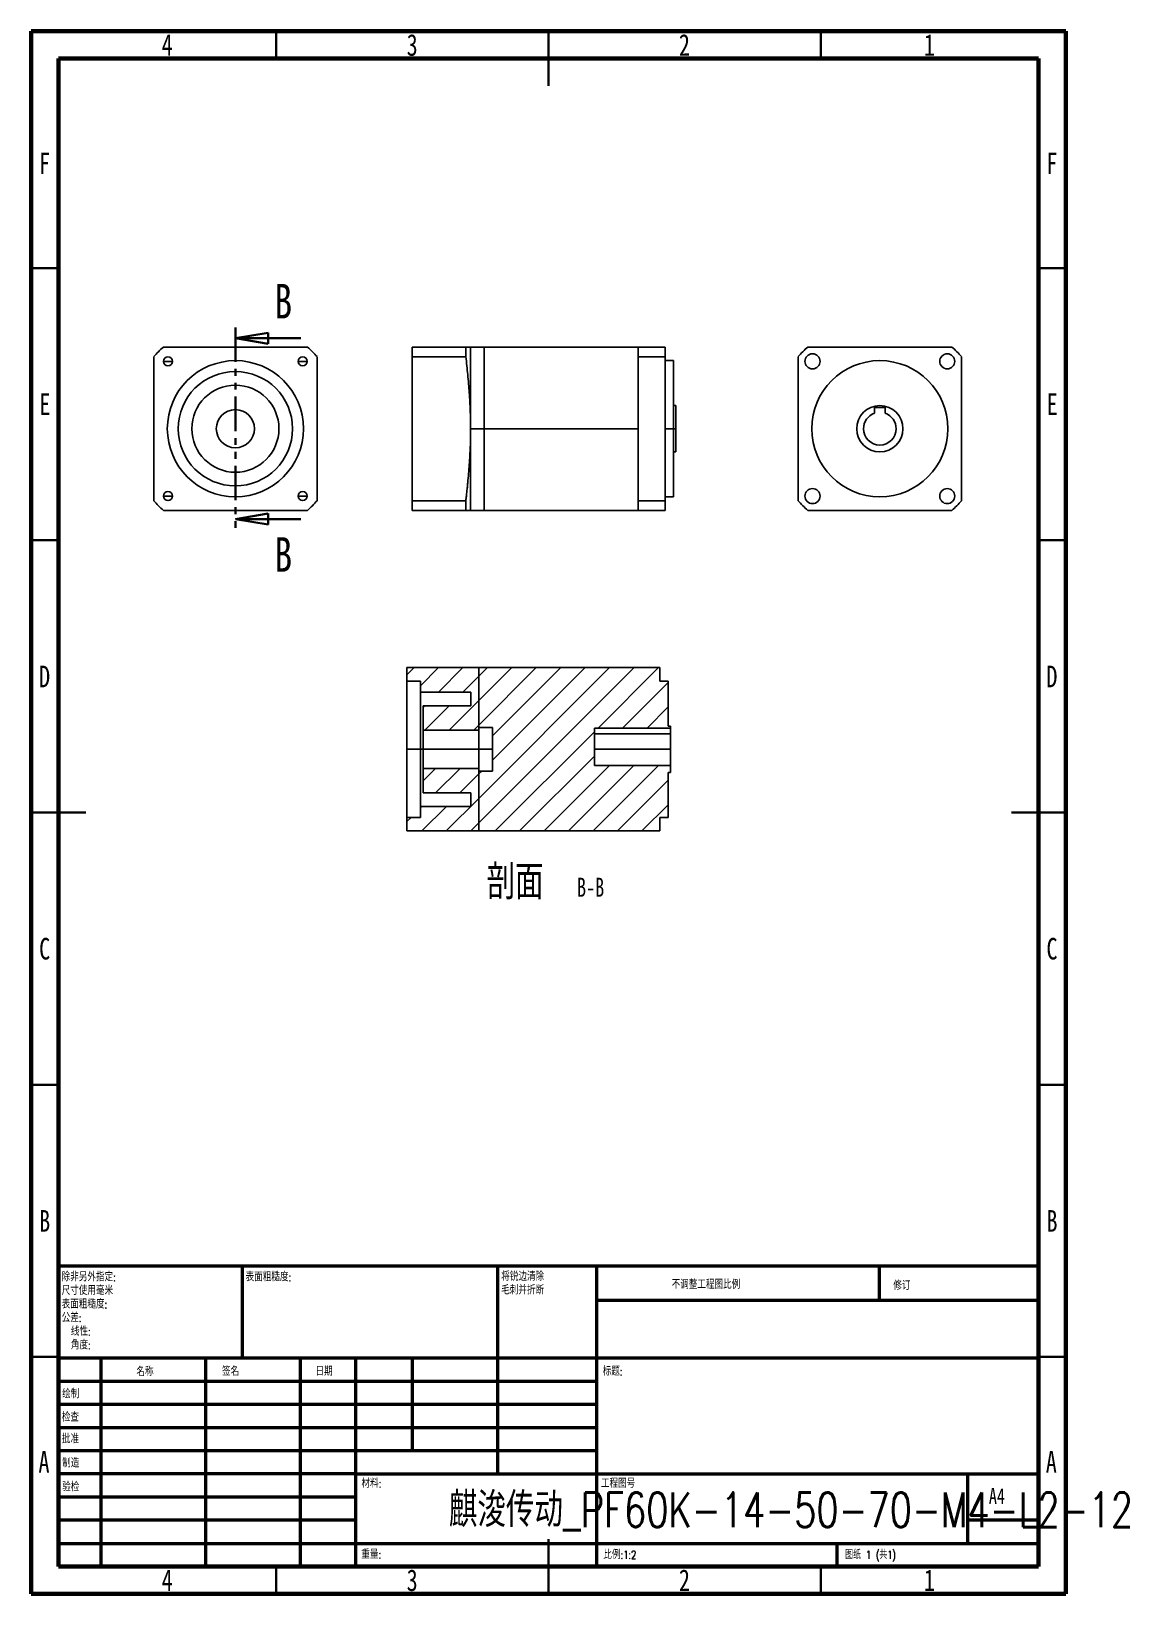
# Model space of a CAD drawing. Header units: millimetres. Extents: x 15 to 217, y 5 to 292.
import ezdxf

# ---------------------------------------------------------------- set-up
doc = ezdxf.new("R2010")
doc.units = ezdxf.units.MM
doc.linetypes.add('PHANTOM', pattern=[12.7, 6.35, -1.27, 1.27, -1.27, 1.27, -1.27])
doc.styles.add('SLDTEXTSTYLE0', font='TXT', dxfattribs={"width": 0.75})
doc.styles.add('SLDTEXTSTYLE1', font='TXT', dxfattribs={"width": 0.75, "bigfont": 'bigfont'})
doc.styles.add('SLDTEXTSTYLE2', font='TXT', dxfattribs={"width": 0.694444, "bigfont": 'bigfont'})
doc.styles.add('SLDTEXTSTYLE3', font='TXT', dxfattribs={"width": 0.7})

# ---------------------------------------------------------------- blocks, each defined once
blk = doc.blocks.new('_Closed')
at = {"color": 0, "linetype": 'ByBlock', "lineweight": -2}
for p, q in [((-1, 0.166667), (0, 0)), ((-1, 0.166667), (-1, -0.166667)), ((0, 0), (-1, -0.166667)), ((0, 0), (-1, 0))]:
    blk.add_line(p, q, dxfattribs=at)

msp = doc.modelspace()

# ---------------------------------------------------------------- hatches: boundary and pattern name
at = {"linetype": 'Continuous', "lineweight": 18}
h = msp.add_hatch(dxfattribs=at)
h.set_pattern_fill('ANSI31', style=0)
h.paths.add_polyline_path([(83.97, 175.11), (83.97, 172.61), (86.47, 172.61), (86.47, 170.61), (95.72, 170.61), (95.72, 168.11), (86.97, 168.11), (86.97, 163.61), (97.22, 163.61), (97.22, 175.11), (94.72, 175.11)], flags=0)
h = msp.add_hatch(dxfattribs=at)
h.set_pattern_fill('ANSI31', style=0)
h.paths.add_polyline_path([(132.42, 164.36), (131.97, 164.36), (131.97, 172.61), (130.47, 172.61), (130.47, 175.11), (125.47, 175.11), (97.22, 175.11), (97.22, 164.11), (99.72, 164.11), (99.72, 156.11), (97.22, 156.11), (97.22, 145.11), (125.47, 145.11), (130.47, 145.11), (130.47, 147.61), (131.97, 147.61), (131.97, 155.86), (132.42, 155.86), (132.42, 157.11), (118.42, 157.11), (118.42, 164.01), (132.42, 164.01)], flags=0)
h = msp.add_hatch(dxfattribs=at)
h.set_pattern_fill('ANSI31', style=0)
h.paths.add_polyline_path([(97.22, 145.11), (97.22, 156.61), (86.97, 156.61), (86.97, 152.11), (95.72, 152.11), (95.72, 149.61), (86.47, 149.61), (86.47, 147.61), (83.97, 147.61), (83.97, 145.11), (94.72, 145.11)], flags=0)

# ---------------------------------------------------------------- linework, layer by layer
at = {"color": 7, "linetype": 'Continuous', "lineweight": 70}
for p, q in [((15, 5), (15, 292)), ((15, 292), (205, 292)), ((205, 292), (205, 5)), ((20, 10), (20, 287)), ((20, 287), (200, 287)), ((200, 287), (200, 10)), ((200, 10), (20, 10)), ((205, 5), (15, 5))]:
    msp.add_line(p, q, dxfattribs=at)
at = {"color": 7, "linetype": 'Continuous', "lineweight": 35}
for p, q in [((60, 287), (60, 292)), ((110, 292), (110, 282)), ((110, 287), (110, 292)), ((160, 287), (160, 292)), ((20, 248.5), (15, 248.5)), ((200, 248.5), (205, 248.5)), ((64.49, 235.6), (52.49, 235.6)), ((64.49, 202.39), (52.49, 202.39)), ((20, 198.5), (15, 198.5)), ((200, 198.5), (205, 198.5)), ((15, 148.5), (25, 148.5)), ((20, 148.5), (15, 148.5)), ((205, 148.5), (195, 148.5)), ((200, 148.5), (205, 148.5)), ((20, 98.5), (15, 98.5)), ((200, 98.5), (205, 98.5)), ((20, 48.5), (15, 48.5)), ((200, 48.5), (205, 48.5)), ((110, 5), (110, 15)), ((60, 10), (60, 5)), ((110, 10), (110, 5)), ((160, 10), (160, 5))]:
    msp.add_line(p, q, dxfattribs=at)
at = {"color": 7, "linetype": 'PHANTOM', "lineweight": 35}
msp.add_line((52.49, 237.6), (52.49, 200.39), dxfattribs=at)
at = {"color": 7, "linetype": 'Continuous', "lineweight": 25}
for p, q in [((65.71, 234), (39.26, 234)), ((84.94, 232.22), (84.94, 234)), ((84.94, 234), (94.81, 234)), ((94.81, 232.22), (94.81, 234)), ((98.19, 234), (95.69, 234)), ((95.69, 219), (95.69, 234)), ((126.44, 234), (98.19, 234)), ((98.19, 219), (98.19, 234)), ((98.19, 234), (98.19, 219)), ((131.44, 234), (126.44, 234)), ((126.44, 234), (126.44, 232.22)), ((131.44, 234), (131.44, 232.22)), ((184.08, 234), (157.62, 234)), ((37.49, 232.22), (37.49, 205.77)), ((40.11, 231.37), (39.29, 231.37)), ((40.11, 231.37), (40.94, 231.37)), ((64.86, 231.37), (64.04, 231.37)), ((64.86, 231.37), (65.69, 231.37)), ((67.49, 205.77), (67.49, 232.22)), ((84.94, 205.77), (84.94, 232.22)), ((84.94, 232.22), (94.81, 232.22)), ((131.44, 232.22), (126.44, 232.22)), ((126.44, 232.22), (126.44, 219)), ((131.44, 232.22), (131.44, 205.77)), ((132.94, 231.5), (131.44, 231.5)), ((132.94, 231.5), (132.94, 219)), ((155.85, 232.22), (155.85, 205.77)), ((185.85, 205.77), (185.85, 232.22)), ((133.39, 223.25), (132.94, 223.25)), ((133.39, 223.25), (133.39, 219)), ((169.85, 222.9), (169.85, 221.82)), ((171.85, 222.9), (169.85, 222.9)), ((171.85, 221.82), (171.85, 222.9)), ((95.69, 204), (95.69, 219)), ((98.19, 219), (95.69, 219)), ((98.19, 204), (98.19, 219)), ((126.44, 219), (98.19, 219)), ((98.19, 219), (98.19, 204)), ((126.44, 219), (126.44, 205.77)), ((132.94, 219), (131.44, 219)), ((132.94, 219), (132.94, 206.5)), ((133.39, 219), (132.94, 219)), ((133.39, 219), (133.39, 214.75)), ((132.94, 214.75), (133.39, 214.75)), ((39.26, 204), (65.71, 204)), ((40.11, 206.62), (39.29, 206.62)), ((40.11, 206.62), (40.94, 206.62)), ((64.86, 206.62), (64.04, 206.62)), ((64.86, 206.62), (65.69, 206.62)), ((84.94, 205.77), (94.81, 205.77)), ((84.94, 204), (84.94, 205.77)), ((84.94, 204), (94.81, 204)), ((94.81, 204), (94.81, 205.77)), ((95.69, 204), (98.19, 204)), ((98.19, 204), (126.44, 204)), ((131.44, 205.77), (126.44, 205.77)), ((126.44, 205.77), (126.44, 204)), ((131.44, 204), (126.44, 204)), ((131.44, 206.5), (132.94, 206.5)), ((131.44, 205.77), (131.44, 204)), ((157.62, 204), (184.08, 204)), ((83.97, 172.61), (83.97, 175.11)), ((94.72, 175.11), (83.97, 175.11)), ((94.72, 175.11), (97.22, 175.11)), ((97.22, 164.11), (97.22, 175.11)), ((97.22, 175.11), (125.47, 175.11)), ((97.22, 175.11), (97.22, 163.61)), ((130.47, 175.11), (125.47, 175.11)), ((130.47, 175.11), (130.47, 172.61)), ((83.97, 172.61), (86.47, 172.61)), ((83.97, 172.61), (83.97, 160.11)), ((86.47, 170.61), (86.47, 172.61)), ((130.47, 172.61), (131.97, 172.61)), ((131.97, 172.61), (131.97, 164.36)), ((86.47, 170.61), (95.72, 170.61)), ((86.47, 160.11), (86.47, 170.61)), ((95.72, 168.11), (95.72, 170.61)), ((86.97, 163.61), (86.97, 168.11)), ((86.97, 168.11), (95.72, 168.11)), ((86.97, 163.61), (97.22, 163.61)), ((86.97, 163.61), (86.97, 160.11)), ((97.22, 164.11), (99.72, 164.11)), ((97.22, 160.11), (97.22, 163.61)), ((99.72, 156.11), (99.72, 164.11)), ((118.42, 164.01), (132.42, 164.01)), ((118.42, 164.01), (118.42, 157.11)), ((131.97, 164.36), (132.42, 164.36)), ((132.42, 164.36), (132.42, 164.01)), ((132.42, 162.94), (132.42, 164.01)), ((118.42, 162.94), (132.42, 162.94)), ((132.42, 160.11), (132.42, 162.94)), ((86.47, 160.11), (83.97, 160.11)), ((83.97, 160.11), (83.97, 147.61)), ((86.47, 149.61), (86.47, 160.11)), ((86.97, 160.11), (86.47, 160.11)), ((97.22, 160.11), (86.97, 160.11)), ((86.97, 160.11), (86.97, 156.61)), ((99.72, 160.11), (97.22, 160.11)), ((97.22, 156.61), (97.22, 160.11)), ((118.42, 160.11), (132.42, 160.11)), ((132.42, 157.11), (132.42, 160.11)), ((86.97, 152.11), (86.97, 156.61)), ((97.22, 156.61), (86.97, 156.61)), ((97.22, 156.61), (97.22, 145.11)), ((97.22, 145.11), (97.22, 156.11)), ((99.72, 156.11), (97.22, 156.11)), ((132.42, 157.11), (118.42, 157.11)), ((132.42, 155.86), (131.97, 155.86)), ((131.97, 155.86), (131.97, 147.61)), ((132.42, 157.11), (132.42, 155.86)), ((95.72, 152.11), (86.97, 152.11)), ((95.72, 149.61), (95.72, 152.11)), ((86.47, 147.61), (86.47, 149.61)), ((95.72, 149.61), (86.47, 149.61)), ((83.97, 145.11), (83.97, 147.61)), ((86.47, 147.61), (83.97, 147.61)), ((131.97, 147.61), (130.47, 147.61)), ((130.47, 147.61), (130.47, 145.11)), ((83.97, 145.11), (94.72, 145.11)), ((97.22, 145.11), (94.72, 145.11)), ((125.47, 145.11), (97.22, 145.11)), ((125.47, 145.11), (130.47, 145.11))]:
    msp.add_line(p, q, dxfattribs=at)
at = {"color": 7, "linetype": 'Continuous', "lineweight": 50}
for p, q in [((20, 65.25), (200, 65.25)), ((20, 65.25), (20, 10)), ((53.8, 48.25), (53.8, 65.25)), ((100.6, 65.25), (100.6, 27)), ((118.8, 65.25), (118.8, 10)), ((170.8, 58.88), (170.8, 65.25)), ((200, 58.88), (118.8, 58.88)), ((200, 48.25), (20, 48.25)), ((27.8, 48.25), (27.8, 10)), ((46.99, 48.25), (46.99, 10)), ((64.4, 48.25), (64.4, 10)), ((74.6, 10), (74.6, 48.25)), ((85, 31.25), (85, 48.25)), ((118.8, 44), (20, 44)), ((118.8, 39.75), (20, 39.75)), ((118.8, 35.5), (20, 35.5)), ((118.8, 31.25), (20, 31.25)), ((74.6, 27), (20, 27)), ((74.6, 27), (200, 27)), ((187, 14.25), (187, 27)), ((74.6, 22.75), (20, 22.75)), ((74.6, 18.5), (20, 18.5)), ((200, 18.5), (187, 18.5)), ((20, 14.25), (200, 14.25)), ((163, 10), (163, 14.25))]:
    msp.add_line(p, q, dxfattribs=at)
at = {"color": 7, "linetype": 'Continuous', "lineweight": 25}
for centre, radius, start, end in [((52.49, 219), 20, 131.4096, 138.5904), ((52.49, 219), 20, 41.4096, 48.5904), ((170.85, 219), 20, 131.4096, 138.5904), ((158.48, 231.37), 1.38, 0, 180), ((183.23, 231.37), 1.38, 0, 180), ((170.85, 219), 20, 41.4096, 48.5904), ((40.11, 231.37), 0.825, 0, 180), ((40.11, 231.37), 0.825, 180, 0), ((52.49, 219), 12.5, 0, 180), ((64.86, 231.37), 0.825, 0, 180), ((64.86, 231.37), 0.825, 180, 0), ((158.48, 231.37), 1.38, 180, 0), ((170.85, 219), 12.5, 0, 180), ((183.23, 231.37), 1.38, 180, 0), ((52.49, 219), 10.5, 0, 180), ((52.49, 219), 8, 0, 180), ((52.49, 219), 3.5, 0, 180), ((170.85, 219), 4.25, 0, 180), ((170.85, 219), 3, 109.4712, 180), ((170.85, 219), 3, 0, 70.5288), ((52.49, 219), 12.5, 180, 0), ((52.49, 219), 10.5, 180, 0), ((52.49, 219), 8, 180, 0), ((52.49, 219), 3.5, 180, 0), ((170.85, 219), 12.5, 180, 0), ((170.85, 219), 4.25, 180, 0), ((170.85, 219), 3, 180, 0), ((40.11, 206.62), 0.825, 0, 180), ((64.86, 206.62), 0.825, 0, 180), ((158.48, 206.62), 1.38, 0, 180), ((183.23, 206.62), 1.38, 0, 180), ((52.49, 219), 20, 221.4096, 228.5904), ((40.11, 206.62), 0.825, 180, 0), ((64.86, 206.62), 0.825, 180, 0), ((52.49, 219), 20, 311.4096, 318.5904), ((170.85, 219), 20, 221.4096, 228.5904), ((158.48, 206.62), 1.38, 180, 0), ((183.23, 206.62), 1.38, 180, 0), ((170.85, 219), 20, 311.4096, 318.5904)]:
    msp.add_arc(centre, radius, start, end, dxfattribs=at)
for points, knots in [([(94.81, 234), (94.84, 234), (94.91, 234), (95, 234), (95.09, 234), (95.2, 234), (95.32, 234), (95.45, 234), (95.56, 234), (95.63, 234), (95.67, 234), (95.69, 234), (95.69, 234), (95.69, 234)], [0, 0, 0, 0, 0.065296, 0.128738, 0.190327, 0.250066, 0.377731, 0.499969, 0.626977, 0.74985, 0.833908, 0.917286, 1, 1, 1, 1]), ([(95.69, 219), (95.69, 219.21), (95.69, 219.65), (95.68, 220.31), (95.67, 220.98), (95.65, 221.64), (95.62, 222.63), (95.56, 223.96), (95.45, 225.6), (95.32, 227.26), (95.17, 228.9), (95, 230.56), (94.88, 231.66), (94.81, 232.22)], [0, 0, 0, 0, 0.049531, 0.099308, 0.149336, 0.199615, 0.250151, 0.372964, 0.500032, 0.622209, 0.749935, 0.871228, 1, 1, 1, 1]), ([(94.81, 205.77), (94.84, 206.05), (94.91, 206.62), (95, 207.46), (95.09, 208.27), (95.2, 209.36), (95.32, 210.73), (95.45, 212.39), (95.56, 214.03), (95.63, 215.51), (95.67, 216.79), (95.69, 217.9), (95.69, 218.63), (95.69, 219)], [0, 0, 0, 0, 0.065296, 0.128738, 0.190327, 0.250066, 0.377731, 0.499969, 0.626977, 0.74985, 0.833908, 0.917286, 1, 1, 1, 1]), ([(95.69, 204), (95.69, 204), (95.69, 204), (95.68, 204), (95.67, 204), (95.65, 204), (95.62, 204), (95.56, 204), (95.45, 204), (95.32, 204), (95.17, 204), (95, 204), (94.88, 204), (94.81, 204)], [0, 0, 0, 0, 0.0495308, 0.0993084, 0.1493356, 0.1996154, 0.2501506, 0.3729643, 0.5000319, 0.6222087, 0.7499347, 0.871228, 1, 1, 1, 1])]:
    msp.add_open_spline(points, degree=3, knots=knots, dxfattribs=at)

# ---------------------------------------------------------------- block references
at = {"color": 7, "linetype": 'Continuous', "lineweight": 35, "xscale": 6, "yscale": 6, "rotation": 180.0000000000004}
for p in [(52.49, 235.6), (52.49, 202.39)]:
    msp.add_blockref('_Closed', p, dxfattribs=at)

# ---------------------------------------------------------------- texts
at = {"color": 7, "linetype": 'Continuous', "lineweight": 0}
for s, insert, char_height, attachment_point, style in [('4', (39.96, 291.47), 3.97, 2, 'SLDTEXTSTYLE0'), ('3', (84.96, 291.47), 3.97, 2, 'SLDTEXTSTYLE0'), ('2', (134.96, 291.47), 3.97, 2, 'SLDTEXTSTYLE0'), ('1', (179.96, 291.47), 3.97, 2, 'SLDTEXTSTYLE0'), ('F', (17.46, 269.72), 3.97, 2, 'SLDTEXTSTYLE0'), ('F', (202.46, 269.72), 3.97, 2, 'SLDTEXTSTYLE0'), ('E', (17.51, 225.47), 3.97, 2, 'SLDTEXTSTYLE0'), ('E', (202.51, 225.47), 3.97, 2, 'SLDTEXTSTYLE0'), ('D', (17.45, 175.47), 3.97, 2, 'SLDTEXTSTYLE0'), ('D', (202.45, 175.47), 3.97, 2, 'SLDTEXTSTYLE0'), ('剖面', (103.84, 138.91), 6.35, 2, 'SLDTEXTSTYLE1'), ('B-B', (117.73, 136.52), 3.5, 2, 'SLDTEXTSTYLE3'), ('C', (17.46, 125.47), 3.97, 2, 'SLDTEXTSTYLE0'), ('C', (202.46, 125.47), 3.97, 2, 'SLDTEXTSTYLE0'), ('B', (17.47, 75.47), 3.97, 2, 'SLDTEXTSTYLE0'), ('B', (202.47, 75.47), 3.97, 2, 'SLDTEXTSTYLE0'), ('除非另外指定:', (20.59, 63.92), 1.5, 1, 'SLDTEXTSTYLE1'), ('表面粗糙度:', (54.37, 63.92), 1.5, 1, 'SLDTEXTSTYLE1'), ('将锐边清除', (101.31, 64), 1.5, 1, 'SLDTEXTSTYLE1'), ('尺寸使用毫米', (20.59, 61.42), 1.5, 1, 'SLDTEXTSTYLE1'), ('毛刺并折断', (101.31, 61.5), 1.5, 1, 'SLDTEXTSTYLE1'), ('不调整工程图比例', (132.61, 62.53), 1.5, 1, 'SLDTEXTSTYLE1'), ('修订', (173.33, 62.33), 1.5, 1, 'SLDTEXTSTYLE1'), ('表面粗糙度:', (20.59, 58.92), 1.5, 1, 'SLDTEXTSTYLE1'), ('公差:', (20.59, 56.42), 1.5, 1, 'SLDTEXTSTYLE1'), ('线性:', (22.28, 53.92), 1.5, 1, 'SLDTEXTSTYLE1'), ('角度:', (22.28, 51.42), 1.5, 1, 'SLDTEXTSTYLE1'), ('名称', (34.32, 46.5), 1.5, 1, 'SLDTEXTSTYLE1'), ('签名', (50.03, 46.56), 1.5, 1, 'SLDTEXTSTYLE1'), ('日期', (67.21, 46.58), 1.5, 1, 'SLDTEXTSTYLE1'), ('标题:', (119.96, 46.58), 1.5, 1, 'SLDTEXTSTYLE1'), ('绘制', (20.68, 42.43), 1.5, 1, 'SLDTEXTSTYLE1'), ('检查', (20.62, 38.15), 1.5, 1, 'SLDTEXTSTYLE1'), ('批准', (20.62, 34.18), 1.5, 1, 'SLDTEXTSTYLE1'), ('A', (17.34, 31.22), 3.97, 2, 'SLDTEXTSTYLE0'), ('制造', (20.68, 29.73), 1.5, 1, 'SLDTEXTSTYLE1'), ('A', (202.34, 31.22), 3.97, 2, 'SLDTEXTSTYLE0'), ('材料:', (75.65, 25.99), 1.5, 1, 'SLDTEXTSTYLE1'), ('工程图号', (119.63, 25.99), 1.5, 1, 'SLDTEXTSTYLE1'), ('验检', (20.68, 25.35), 1.5, 1, 'SLDTEXTSTYLE1'), ('麒浚传动_PF60K-14-50-70-M4-L2-12', (154.53, 23.61), 6.35, 2, 'SLDTEXTSTYLE1'), ('A4', (190.87, 24.41), 2.91, 1, 'SLDTEXTSTYLE0'), ('重量:', (75.62, 12.95), 1.499, 1, 'SLDTEXTSTYLE1'), ('比例:1:2', (120.07, 12.9), 1.5, 1, 'SLDTEXTSTYLE1'), ('图纸 1 (共1)', (164.48, 12.9), 1.5, 1, 'SLDTEXTSTYLE2'), ('4', (39.96, 9.47), 3.97, 2, 'SLDTEXTSTYLE0'), ('3', (84.96, 9.47), 3.97, 2, 'SLDTEXTSTYLE0'), ('2', (134.96, 9.47), 3.97, 2, 'SLDTEXTSTYLE0'), ('1', (179.96, 9.47), 3.97, 2, 'SLDTEXTSTYLE0')]:
    msp.add_mtext(s, dxfattribs=dict(at, insert=insert, char_height=char_height, attachment_point=attachment_point, style=style))
at = {"color": 7, "linetype": 'Continuous', "char_height": 6.35, "attachment_point": 1, "style": 'SLDTEXTSTYLE0'}
for insert in [(59.67, 245.59), (59.67, 199.07)]:
    msp.add_mtext('B', dxfattribs=dict(at, insert=insert))

doc.saveas('drawing.dxf')
